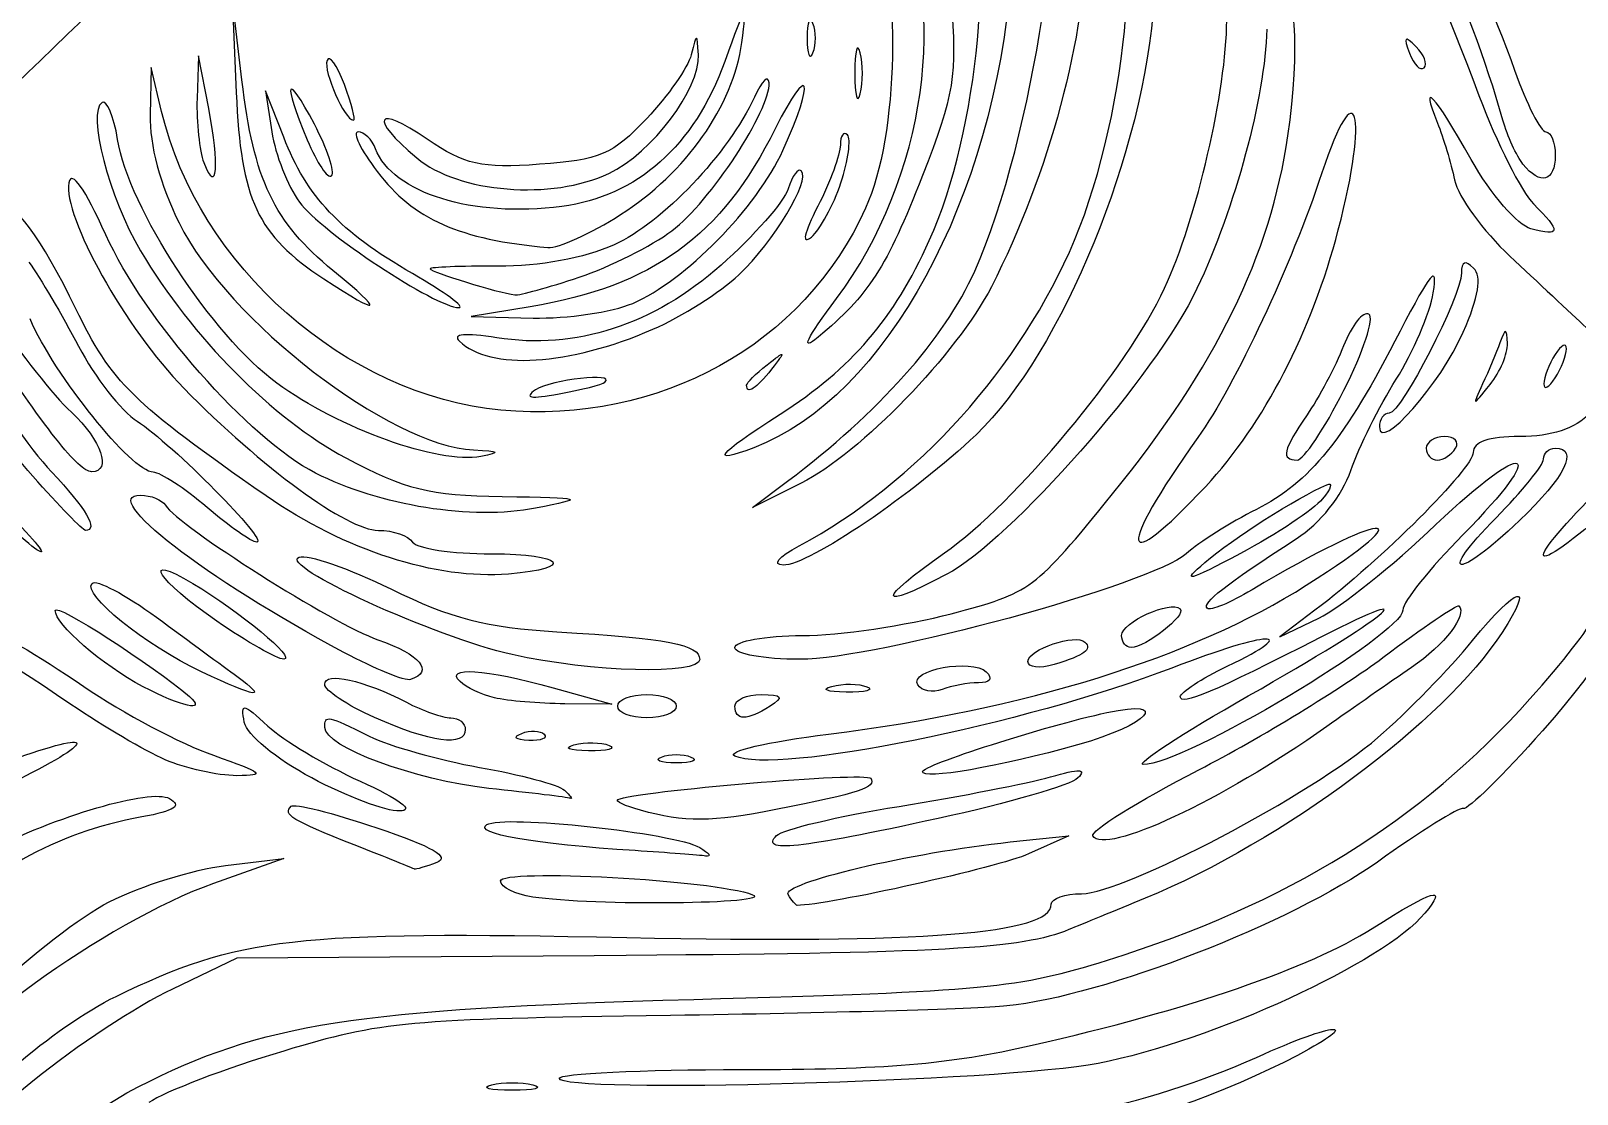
# Model space of a CAD drawing. Extents: x 10.1 to 90.6, y 31.5 to 101.4.
# Drawn here: x 37.27 to 72.18, y 58.28 to 82.28 of the extents above; entities that cross this region are included whole.
import ezdxf

# ---------------------------------------------------------------- set-up
doc = ezdxf.new("R2010")
doc.units = 0
doc.layers.get('0').update_dxf_attribs({"linetype": 'CONTINUOUS'})

msp = doc.modelspace()

# ---------------------------------------------------------------- linework, layer by layer
at = {"color": 7}
for points in [[(42.036698, 81.174434), (41.818092, 83.045533), (41.908344, 80.894968)], [(41.286994, 80.531991), (41.0527, 81.722616), (41.023712, 80.752069)], [(40.224268, 80.461747), (39.989543, 81.458033), (39.962966, 80.385502)], [(42.979102, 79.882283), (42.572268, 80.928866), (42.712592, 80.002824)], [(50.320003, 79.065078), (50.320003, 79.064969)], [(48.544258, 76.054593), (47.21243, 75.831353), (48.609991, 75.800421)], [(54.661043, 72.071672), (53.56243, 71.522386), (54.35618, 72.118559)], [(66.26243, 69.202207), (65.46868, 68.6001), (66.348388, 69.026836)], [(49.064513, 67.453671), (50.38743, 67.085557), (49.329097, 67.092595)], [(59.383263, 63.973221), (60.70618, 64.111992), (59.79631, 63.701882)], [(41.664393, 63.441143), (42.979097, 63.598012), (41.391597, 63.034638)], [(49.990555, 61.405497), (41.920763, 61.349699), (40.465555, 60.652528)]]:
    msp.add_lwpolyline(points, dxfattribs=at)
for points in [[(55.993773, 81.788762)], [(68.54422, 81.925464)], [(44.348993, 81.072609)], [(41.286994, 80.531991)], [(43.671379, 80.176296)], [(70.957416, 79.27522)], [(55.55964, 78.851091)], [(50.587098, 78.136597)], [(44.092508, 76.871237)], [(45.889513, 76.802141)], [(49.650579, 76.722735)], [(50.858949, 76.131375)], [(51.313472, 75.545921)], [(69.610907, 75.482384)], [(70.607166, 75.224748)], [(71.942867, 75.108033)], [(50.233091, 74.352288)], [(53.430138, 74.281887)], [(66.916975, 74.168304)], [(69.43743, 72.859074)], [(37.317974, 72.229263)], [(63.795249, 72.000838)], [(70.353248, 71.292532)], [(63.778868, 70.283202)], [(71.421805, 70.455002)], [(41.466275, 68.958071)], [(61.896805, 68.634266)], [(44.33738, 68.250583)], [(48.138472, 68.203143)], [(41.127013, 67.814727)], [(59.780138, 68.047886)], [(39.804097, 67.477881)], [(55.353402, 67.486165)], [(57.296444, 67.519116)], [(47.741597, 67.22691)], [(50.519722, 67.038241)], [(53.165555, 67.038241)], [(45.029617, 66.781497)], [(48.353446, 66.425241)], [(49.532569, 66.163248)], [(40.30559, 65.829024)], [(51.511909, 65.890553)], [(53.165555, 65.912082)], [(43.611019, 65.418094)], [(57.398888, 65.560414)], [(47.609305, 65.183795)], [(51.038387, 64.687326)], [(44.570039, 63.908914)], [(54.10736, 64.11713)], [(61.247406, 64.108319)], [(50.916597, 63.777371)], [(48.601492, 62.729832)], [(54.367872, 62.785987)], [(47.675451, 58.489376)], [(49.196855, 58.63772)]]:
    msp.add_lwpolyline(points, close=True, dxfattribs=at)
for points in [[(38.101013, 82.206314), (40.816451, 84.821162), (44.099406, 87.253426), (46.721514, 88.593044)], [(67.041252, 88.483959), (67.954808, 87.598507), (69.85086, 83.992765), (70.770565, 81.391887)], [(65.544573, 88.109449), (67.827843, 85.866859), (68.43898, 84.859516), (69.963763, 80.825284)], [(70.505817, 80.267408), (69.74431, 82.961014), (68.316501, 86.025426), (67.27834, 87.19434)], [(58.582192, 76.858966), (59.915549, 79.830083), (60.842133, 86.088241), (59.94868, 86.088241)], [(57.554844, 77.546748), (58.675728, 80.028523), (59.07564, 84.371945), (58.318135, 85.836797)], [(60.832817, 77.557167), (62.079272, 80.526591), (62.451832, 85.289475), (61.467206, 85.667313)], [(55.463377, 76.243095), (57.47947, 78.925949), (58.046784, 82.951823), (56.726278, 85.205099)], [(56.262138, 85.228356), (56.936394, 83.453899), (56.863411, 79.925354), (56.118487, 78.283043)], [(61.103055, 84.505461), (61.103055, 82.198729), (60.261791, 79.063236), (58.956305, 76.504276)], [(59.40076, 83.536703), (59.03209, 78.514273), (56.577058, 74.005234), (53.593569, 72.870915)], [(65.651838, 79.913938), (65.938252, 81.87903), (65.82555, 83.442487), (65.397494, 83.442342)], [(53.323318, 82.016259), (53.447826, 82.954895), (53.413731, 82.917387), (52.936145, 81.590324)], [(58.045821, 82.984459), (58.186648, 81.271787), (58.119116, 80.855894), (57.401373, 79.015709)], [(62.629918, 82.992098), (62.414116, 79.569675), (60.560693, 75.039717), (58.609767, 73.16642)], [(54.928283, 82.45022), (54.854885, 82.632121), (54.79483, 82.483293), (54.79483, 82.119491)], [(54.928283, 81.788762), (55.001681, 81.970663), (55.001681, 82.268319), (54.928283, 82.45022)], [(62.86922, 76.474661), (63.591395, 78.032988), (64.268538, 80.954486), (64.269559, 82.516366)], [(33.078682, 78.247637), (34.103887, 78.452678), (34.649976, 78.883113), (38.101013, 82.206314)], [(52.341113, 81.738989), (52.310869, 82.244298), (52.308519, 82.244324), (52.180172, 81.740841)], [(54.79483, 82.119491), (54.79483, 81.755689), (54.854885, 81.606861), (54.928283, 81.788762)], [(55.993773, 81.788762), (55.927223, 82.043423), (55.872772, 81.835064), (55.872772, 81.325741)], [(65.175403, 82.317863), (65.136522, 80.794392), (64.460596, 78.286155), (63.597938, 76.464192)], [(68.54422, 81.925464), (68.282913, 82.184825), (68.252523, 82.154435), (68.396107, 81.777351)], [(44.348993, 81.072609), (44.181832, 81.515469), (44.00586, 81.760195), (43.957941, 81.616444)], [(50.320003, 79.064969), (51.29756, 79.531631), (52.386963, 80.972959), (52.341113, 81.738989)], [(50.587098, 78.136597), (52.053323, 79.066451), (53.135583, 80.600976), (53.323318, 82.016259)], [(52.180172, 81.740841), (52.108534, 81.459763), (51.656991, 80.813304), (51.176743, 80.304267)], [(55.993773, 80.86272), (56.060321, 81.117382), (56.060321, 81.534101), (55.993773, 81.788762)], [(68.396107, 81.777351), (68.495466, 81.516413), (68.64341, 81.369569), (68.724873, 81.451032)], [(68.724873, 81.451032), (68.806335, 81.532495), (68.725042, 81.745987), (68.54422, 81.925464)], [(43.671379, 80.176296), (43.03612, 81.380457), (42.944979, 81.177852), (43.511737, 79.82141)], [(43.957941, 81.616444), (43.872753, 81.360878), (44.355017, 80.267408), (44.552923, 80.267408)], [(52.936145, 81.590324), (52.251523, 79.687968), (50.961848, 78.541094), (49.257458, 78.318963)], [(54.251056, 79.584566), (54.993961, 81.220297), (54.849152, 81.622479), (54.075954, 80.070875)], [(66.789583, 77.78882), (67.486242, 80.463472), (67.201457, 81.45109), (66.418193, 79.076791)], [(70.770565, 81.391887), (71.04072, 80.627903), (71.357297, 80.002825), (71.474071, 80.002825)], [(44.092508, 76.871237), (42.761424, 77.958418), (42.299461, 78.925388), (42.036698, 81.174434)], [(44.552923, 80.267408), (44.607922, 80.267408), (44.516154, 80.629749), (44.348993, 81.072609)], [(51.745298, 77.770739), (52.608147, 78.420378), (53.975114, 80.501225), (53.937815, 81.108272)], [(53.937815, 81.108272), (53.925989, 81.30064), (53.777168, 81.156532), (53.607086, 80.788031)], [(55.872772, 81.325741), (55.872772, 80.816418), (55.927223, 80.608059), (55.993773, 80.86272)], [(69.79127, 79.376873), (68.957216, 80.854738), (68.61401, 81.225387), (69.027916, 80.201262)], [(38.878775, 80.664727), (38.534385, 80.451883), (39.038527, 78.506574), (39.746462, 77.316605)], [(39.229609, 79.833973), (39.144633, 80.357623), (38.986756, 80.731463), (38.878775, 80.664727)], [(41.023712, 80.752069), (41.007758, 80.218267), (41.076102, 79.569442), (41.17557, 79.310238)], [(41.908344, 80.894968), (42.010338, 78.464635), (42.383279, 77.670956), (43.886668, 76.684778)], [(53.607086, 80.788031), (53.015901, 79.507167), (51.533888, 77.946612), (50.441651, 77.454842)], [(69.963763, 80.825284), (70.370303, 79.749669), (70.924206, 78.64834), (71.194657, 78.377889)], [(39.962966, 80.385502), (39.946456, 79.719101), (40.193936, 78.796145), (40.616534, 77.948097)], [(47.883487, 73.722418), (44.393466, 74.038883), (41.0429, 76.987038), (40.224268, 80.461747)], [(41.17557, 79.310238), (41.472591, 78.536215), (41.538186, 79.255485), (41.286994, 80.531991)], [(46.220242, 79.838579), (45.055745, 80.633824), (44.889354, 80.334972), (45.983853, 79.41401)], [(51.176743, 80.304267), (50.410774, 79.49238), (50.113798, 79.365377), (48.757996, 79.269876)], [(42.712592, 80.002824), (42.789769, 79.493502), (43.069603, 78.779127), (43.334445, 78.415324)], [(44.060033, 79.01119), (44.141403, 79.092563), (43.966511, 79.616858), (43.671379, 80.176296)], [(44.657116, 80.002824), (44.519757, 80.002824), (44.715642, 79.598666), (45.092414, 79.104691)], [(45.053237, 79.621367), (44.972727, 79.831168), (44.794474, 80.002824), (44.657116, 80.002824)], [(54.075954, 80.070875), (52.868113, 77.647057), (51.314286, 76.518902), (48.544258, 76.054593)], [(55.705465, 79.932358), (55.618203, 80.01962), (55.546805, 79.917753), (55.546805, 79.705991)], [(69.027916, 80.201262), (69.160247, 79.87384), (69.334171, 79.295998), (69.414416, 78.917168)], [(70.957416, 79.27522), (70.811887, 79.457121), (70.608669, 79.903606), (70.505817, 80.267408)], [(71.474071, 80.002825), (71.590845, 80.002825), (71.686388, 79.7647), (71.686388, 79.473658)], [(42.825091, 74.330224), (41.35691, 75.407967), (39.482152, 78.277733), (39.229609, 79.833973)], [(45.889513, 76.802141), (44.245617, 77.750392), (43.501831, 78.537554), (42.979102, 79.882283)], [(43.511737, 79.82141), (43.731929, 79.294418), (43.978661, 78.92982), (44.060033, 79.01119)], [(49.257458, 78.318963), (47.247731, 78.057039), (45.438446, 78.617527), (45.053237, 79.621367)], [(48.757996, 79.269876), (47.430317, 79.176356), (47.072555, 79.256541), (46.220242, 79.838579)], [(55.546805, 79.705991), (55.546805, 79.494224), (55.318044, 78.872263), (55.038448, 78.32385)], [(55.55964, 78.851091), (55.727108, 79.358524), (55.79273, 79.845093), (55.705465, 79.932358)], [(61.693404, 71.831152), (64.02746, 74.703734), (65.258947, 77.218323), (65.651838, 79.913938)], [(45.983853, 79.41401), (46.923164, 78.623631), (49.038661, 78.453398), (50.320003, 79.065078)], [(50.858949, 76.131375), (52.033379, 76.630562), (53.662781, 78.289306), (54.251056, 79.584566)], [(71.139444, 77.814144), (70.834464, 77.893897), (70.238043, 78.585237), (69.79127, 79.376873)], [(71.686388, 79.473658), (71.686388, 78.874567), (71.351, 78.783267), (70.957416, 79.27522)], [(38.962494, 77.680751), (38.496251, 78.71968), (38.187955, 79.155017), (38.130337, 78.855821)], [(45.092414, 79.104691), (45.912889, 78.028996), (46.951233, 77.567856), (48.946567, 77.393022)], [(53.255323, 76.775863), (54.051951, 77.532402), (54.878147, 78.907595), (54.66443, 79.12131)], [(54.66443, 79.12131), (54.594228, 79.191514), (54.460743, 79.009356), (54.3678, 78.716518)], [(57.401373, 79.015709), (56.589409, 76.933965), (56.189208, 76.314332), (55.045337, 75.367848)], [(66.418193, 79.076791), (65.732641, 76.998692), (64.465584, 74.294807), (63.620208, 73.10592)], [(69.414416, 78.917168), (69.494659, 78.538337), (70.056378, 77.764431), (70.662678, 77.197376)], [(38.287883, 76.00828), (37.532564, 77.573531), (36.761388, 78.62511), (36.761388, 78.089813)], [(38.130337, 78.855821), (37.985914, 78.105902), (39.413802, 75.552871), (40.726789, 74.213418)], [(54.3678, 78.716518), (54.274855, 78.42368), (53.594736, 77.649221), (52.856421, 76.995496)], [(54.892623, 77.627612), (55.092015, 77.793093), (55.392172, 78.343659), (55.55964, 78.851091)], [(43.334445, 78.415324), (43.818479, 77.750424), (46.420466, 76.031923), (46.936141, 76.036556)], [(56.118487, 78.283043), (54.717328, 75.193954), (51.472566, 73.396972), (47.883487, 73.722418)], [(55.038448, 78.32385), (54.722726, 77.704577), (54.667467, 77.44075), (54.892623, 77.627612)], [(71.194657, 78.377889), (71.824821, 77.747725), (71.814047, 77.63773), (71.139444, 77.814144)], [(40.616534, 77.948097), (41.720463, 75.732799), (45.377066, 72.915349), (47.268035, 72.823044)], [(48.946567, 77.393022), (49.172738, 77.373205), (49.910979, 77.707813), (50.587098, 78.136597)], [(35.521291, 77.528007), (35.341896, 77.348609), (37.339595, 74.459663), (38.187125, 73.672851)], [(43.696213, 72.301513), (42.198573, 73.065553), (39.821366, 75.76693), (38.962494, 77.680751)], [(49.650579, 76.722735), (50.346888, 76.955975), (51.289514, 77.427579), (51.745298, 77.770739)], [(54.190744, 73.631557), (55.801144, 74.664946), (56.754302, 75.774248), (57.554844, 77.546748)], [(54.620763, 70.658143), (57.263064, 72.06864), (59.634422, 74.702239), (60.832817, 77.557167)], [(63.795249, 72.000838), (65.112379, 73.408955), (66.192678, 75.497156), (66.789583, 77.78882)], [(39.746462, 77.316605), (40.912521, 75.356577), (42.730962, 73.52371), (44.383219, 72.643066)], [(50.441651, 77.454842), (49.763857, 77.149672), (48.757308, 76.963672), (47.814619, 76.969395)], [(70.662678, 77.197376), (71.268976, 76.630321), (72.044999, 75.903886), (72.387172, 75.583079)], [(37.224409, 77.061944), (37.479071, 76.714898), (37.985086, 75.859905), (38.348888, 75.16196)], [(43.886668, 76.684778), (45.197826, 75.824699), (45.281281, 75.900296), (44.092508, 76.871237)], [(46.936141, 76.036556), (47.0881, 76.037879), (46.617117, 76.382435), (45.889513, 76.802141)], [(47.814619, 76.969395), (46.974093, 76.974502), (46.286388, 76.948149), (46.286388, 76.910814)], [(46.286388, 76.910814), (46.286388, 76.843893), (47.827761, 76.368886), (48.19537, 76.322521)], [(52.856421, 76.995496), (51.326738, 75.641078), (49.566595, 75.071351), (47.789169, 75.355312)], [(54.35618, 72.118559), (56.409018, 73.660413), (57.894612, 75.326833), (58.582192, 76.858966)], [(69.569722, 76.818392), (69.569722, 76.291665), (68.210303, 73.652824), (67.938957, 73.652824)], [(68.932867, 76.372453), (69.042367, 77.036144), (68.877246, 76.843829), (68.186567, 75.503249)], [(69.8436, 76.924363), (69.654817, 77.113146), (69.569722, 77.080221), (69.569722, 76.818392)], [(69.610907, 75.482384), (69.960083, 76.287548), (70.032383, 76.73558), (69.8436, 76.924363)], [(48.19537, 76.322521), (48.299426, 76.309397), (48.954269, 76.489491), (49.650579, 76.722735)], [(51.313472, 75.545921), (51.968315, 75.830009), (52.842147, 76.383483), (53.255323, 76.775863)], [(58.956305, 76.504276), (58.193517, 75.009084), (55.991906, 72.737075), (54.661043, 72.071672)], [(57.899607, 70.497636), (59.50426, 71.624915), (62.028832, 74.661252), (62.86922, 76.474661)], [(63.597938, 76.464192), (62.674997, 74.514916), (59.401292, 70.783254), (57.934196, 70.00816)], [(37.317974, 72.229263), (36.106571, 73.605491), (34.907241, 75.618798), (34.913385, 76.265836)], [(48.609991, 75.800421), (49.378648, 75.783408), (50.390679, 75.93234), (50.858949, 76.131375)], [(55.045337, 75.367848), (54.631275, 75.025234), (54.77619, 75.328645), (55.463377, 76.243095)], [(68.096016, 74.41728), (68.478948, 75.023885), (68.855532, 75.903712), (68.932867, 76.372453)], [(40.035522, 72.319155), (39.542638, 72.336962), (37.807125, 74.49643), (37.254585, 75.779437)], [(42.582222, 71.785221), (39.576433, 73.871455), (39.086547, 74.353211), (38.287883, 76.00828)], [(67.480656, 75.884733), (67.353733, 75.963177), (67.096217, 75.641917), (66.9084, 75.170824)], [(66.916975, 74.168304), (67.353923, 75.033897), (67.607582, 75.806289), (67.480656, 75.884733)], [(38.643253, 72.329908), (38.349007, 72.329908), (37.58451, 73.301085), (36.155064, 75.490768)], [(47.789169, 75.355312), (47.075183, 75.46938), (46.777029, 75.441368), (46.947847, 75.276271)], [(46.947847, 75.276271), (47.633607, 74.613476), (49.418208, 74.723707), (51.313472, 75.545921)], [(68.186567, 75.503249), (66.921166, 73.047156), (66.146431, 72.08719), (64.939513, 71.479849)], [(67.717638, 73.342122), (67.717638, 72.749635), (69.106846, 74.32008), (69.610907, 75.482384)], [(70.607166, 75.224748), (70.589121, 75.581036), (70.56624, 75.583156), (70.439124, 75.240332)], [(38.348888, 75.16196), (38.71269, 74.464013), (39.308003, 73.702696), (39.671805, 73.470143)], [(53.893159, 74.744908), (54.312804, 75.074015), (54.322162, 75.064657), (53.993055, 74.645012)], [(66.9084, 75.170824), (66.720582, 74.69973), (66.349578, 73.998254), (66.083942, 73.611989)], [(70.439124, 75.240332), (70.358188, 75.022051), (70.182425, 74.605332), (70.048541, 74.314291)], [(70.216583, 74.298707), (70.442894, 74.581181), (70.618654, 74.9979), (70.607166, 75.224748)], [(71.942867, 75.108033), (71.942867, 75.253554), (71.827453, 75.194022), (71.686388, 74.975741)], [(71.686388, 74.446574), (71.827453, 74.664856), (71.942867, 74.962512), (71.942867, 75.108033)], [(35.889208, 74.975741), (36.423666, 74.029856), (37.254236, 72.839231), (37.734917, 72.329908)], [(53.430138, 74.281887), (53.430138, 74.336828), (53.638498, 74.545187), (53.893159, 74.744908)], [(71.686388, 74.975741), (71.545323, 74.75746), (71.429909, 74.459804), (71.429909, 74.314283)], [(50.233091, 74.352288), (50.495494, 74.576712), (49.026318, 74.413433), (48.667638, 74.178308)], [(53.993055, 74.645012), (53.647411, 74.204282), (53.430138, 74.064125), (53.430138, 74.281887)], [(67.071907, 72.359118), (67.252234, 72.884501), (67.713082, 73.810675), (68.096016, 74.41728)], [(71.429909, 74.314283), (71.429909, 74.168762), (71.545323, 74.228293), (71.686388, 74.446574)], [(40.726789, 74.213418), (42.48169, 72.423142), (44.420512, 71.006991), (45.116639, 71.006991)], [(47.429915, 72.674845), (46.485495, 72.491021), (44.222204, 73.304646), (42.825091, 74.330224)], [(48.667638, 74.178308), (48.388418, 73.995272), (48.54529, 73.968523), (49.196805, 74.088075)], [(49.196805, 74.088075), (49.706128, 74.181533), (50.172456, 74.300429), (50.233091, 74.352288)], [(65.861745, 72.594499), (66.005173, 72.594499), (66.480026, 73.302712), (66.916975, 74.168304)], [(70.048541, 74.314291), (69.809008, 73.793591), (69.811696, 73.793342), (70.216583, 74.298707)], [(38.187125, 73.672851), (38.864783, 73.043738), (39.107237, 72.329908), (38.643253, 72.329908)], [(39.671805, 73.470143), (40.462761, 72.964537), (42.660287, 70.742408), (42.369338, 70.742408)], [(53.593569, 72.870915), (52.57061, 72.481985), (52.744545, 72.703531), (54.190744, 73.631557)], [(66.083942, 73.611989), (65.536241, 72.815561), (65.487965, 72.594499), (65.861745, 72.594499)], [(67.938957, 73.652824), (67.817233, 73.652824), (67.717638, 73.513008), (67.717638, 73.342122)], [(72.480138, 73.652824), (72.127361, 73.300048), (71.598195, 73.123658), (70.892638, 73.123658)], [(71.421805, 70.455002), (71.421805, 70.784395), (74.074782, 73.374959), (74.420415, 73.383069)], [(58.609767, 73.16642), (57.226891, 71.838571), (54.819934, 70.210153), (54.260345, 70.223835)], [(63.620208, 73.10592), (61.760772, 70.490916), (61.850863, 69.922133), (63.795249, 72.000838)], [(69.188462, 73.123658), (68.961593, 73.123658), (68.775972, 73.004595), (68.775972, 72.859074)], [(68.994221, 71.138447), (71.065258, 73.114207), (71.584738, 72.915063), (69.600617, 70.905984)], [(69.43743, 72.859074), (69.527367, 73.004595), (69.415337, 73.123658), (69.188462, 73.123658)], [(70.892638, 73.123658), (70.178644, 73.123658), (69.834305, 73.007019), (69.834305, 72.765163)], [(44.383219, 72.643066), (45.721304, 71.929876), (46.262126, 71.796296), (47.910925, 71.771751)], [(47.268035, 72.823044), (47.862382, 72.794032), (47.893917, 72.765161), (47.429915, 72.674845)], [(69.834305, 72.765163), (69.834305, 72.406954), (67.761564, 70.339392), (66.26243, 69.202207)], [(68.775972, 72.859074), (68.775972, 72.713554), (68.888007, 72.594491), (69.024939, 72.594491)], [(69.024939, 72.594491), (69.161872, 72.594491), (69.347493, 72.713554), (69.43743, 72.859074)], [(70.353248, 71.292532), (70.940954, 71.886141), (71.421805, 72.481453), (71.421805, 72.615449)], [(71.686388, 72.859074), (72.234179, 72.859074), (71.91542, 72.214153), (70.881497, 71.230606)], [(71.421805, 72.615449), (71.421805, 72.749442), (71.540867, 72.859074), (71.686388, 72.859074)], [(37.734917, 72.329908), (38.522526, 71.495367), (38.806324, 71.006991), (38.503667, 71.006991)], [(41.249312, 71.525405), (40.745484, 71.956054), (40.199281, 72.313242), (40.035522, 72.319155)], [(48.667638, 71.507834), (47.242428, 71.226619), (45.147645, 71.561047), (43.696213, 72.301513)], [(65.841777, 70.818264), (66.386467, 71.171792), (66.873975, 71.782443), (67.071907, 72.359118)], [(38.503667, 71.006991), (38.443273, 71.006991), (37.909712, 71.557012), (37.317974, 72.229263)], [(63.778868, 70.283202), (64.403907, 70.817896), (65.849399, 71.739734), (66.527013, 72.035781)], [(66.527013, 72.035781), (66.672534, 72.09936), (66.629767, 71.955324), (66.431978, 71.715701)], [(36.310022, 71.848932), (37.987605, 70.17135), (37.889027, 70.053536), (36.149836, 71.657496)], [(44.33738, 68.250583), (41.219387, 69.910418), (38.775439, 71.800741), (39.747476, 71.800741)], [(39.747476, 71.800741), (39.979722, 71.800741), (40.233248, 71.697988), (40.310866, 71.572398)], [(40.310866, 71.572398), (40.60277, 71.100085), (44.103623, 68.885506), (45.108111, 68.537746)], [(48.054096, 70.019966), (46.42539, 69.887179), (44.354165, 70.555366), (42.582222, 71.785221)], [(47.910925, 71.771751), (49.794824, 71.743708), (49.819475, 71.735109), (48.667638, 71.507834)], [(58.049517, 69.126134), (59.861754, 69.604943), (59.919177, 69.64757), (61.693404, 71.831152)], [(66.431978, 71.715701), (66.234186, 71.476079), (65.400748, 70.922653), (64.579894, 70.485865)], [(42.369338, 70.742408), (42.257149, 70.742408), (41.753136, 71.094756), (41.249312, 71.525405)], [(64.939513, 71.479849), (64.35743, 71.186937), (63.643055, 70.736055), (63.352013, 70.477888)], [(66.063992, 69.766281), (68.856767, 71.539277), (67.830697, 71.453407), (64.841628, 69.663985)], [(70.881497, 71.230606), (69.451069, 69.869875), (68.997391, 69.923057), (70.353248, 71.292532)], [(72.943159, 71.544222), (72.106414, 70.782979), (71.421805, 70.29283), (71.421805, 70.455002)], [(45.116639, 71.006991), (45.451784, 71.006991), (45.799576, 70.887929), (45.889513, 70.742408)], [(66.348388, 69.026836), (66.832226, 69.26154), (68.022851, 70.211765), (68.994221, 71.138447)], [(69.600617, 70.905984), (68.856021, 70.152022), (68.246805, 69.38858), (68.246805, 69.209446)], [(41.466275, 68.958071), (40.130373, 69.876644), (39.717522, 70.530873), (40.928576, 69.810141)], [(45.889513, 70.742408), (45.97945, 70.596887), (46.780228, 70.477824), (47.669016, 70.477824)], [(54.260345, 70.223835), (53.998921, 70.230238), (54.141902, 70.402519), (54.620763, 70.658143)], [(63.831343, 69.248848), (63.710987, 69.369204), (64.213163, 69.761222), (65.841777, 70.818264)], [(48.138472, 68.203143), (46.386057, 68.596693), (42.837693, 70.218871), (43.327114, 70.402717)], [(43.327114, 70.402717), (43.518521, 70.474618), (44.449595, 70.152178), (45.396163, 69.686183)], [(47.669016, 70.477824), (49.311147, 70.477824), (49.590849, 70.145256), (48.054096, 70.019966)], [(63.352013, 70.477888), (62.573397, 69.787214), (56.383092, 68.096574), (54.632818, 68.096574)], [(57.934196, 70.00816), (56.366653, 69.179993), (56.350445, 69.409344), (57.899607, 70.497636)], [(64.579894, 70.485865), (63.381805, 69.848346), (63.223809, 69.808373), (63.778868, 70.283202)], [(38.653619, 69.810749), (38.748459, 69.906507), (39.403303, 69.561705), (40.108828, 69.044524)], [(64.757342, 67.269818), (67.890861, 69.046857), (68.945493, 69.900636), (66.394722, 68.595359)], [(69.821258, 68.518852), (70.828569, 69.761026), (71.250524, 69.876138), (70.48581, 68.700145)], [(34.909305, 69.009114), (34.909305, 69.543443), (36.354057, 68.923567), (38.466361, 67.482942)], [(41.127013, 67.814727), (39.841125, 68.422576), (38.416997, 69.571841), (38.653619, 69.810749)], [(40.928576, 69.810141), (41.995394, 69.175246), (43.285275, 68.099157), (42.979097, 68.099488)], [(45.396163, 69.686183), (46.743702, 69.022793), (47.558179, 68.81264), (49.14919, 68.717821)], [(55.282222, 66.406109), (59.686328, 66.951701), (63.505302, 68.141895), (66.063992, 69.766281)], [(64.841628, 69.663985), (64.351228, 69.370403), (63.8966, 69.183594), (63.831343, 69.248848)], [(37.819722, 69.200588), (37.819722, 69.383775), (40.032622, 67.96332), (40.849201, 67.255972)], [(39.804097, 67.477881), (38.880965, 67.964545), (37.819722, 68.885848), (37.819722, 69.200588)], [(54.686909, 68.632702), (55.523654, 68.636539), (57.036827, 68.858574), (58.049517, 69.126134)], [(61.896805, 68.634266), (61.896805, 68.931597), (63.004994, 69.434752), (63.219306, 69.234727)], [(63.219306, 69.234727), (63.369034, 69.09498), (62.437878, 68.361158), (62.110818, 68.361158)], [(68.246805, 69.209446), (68.246805, 68.66537), (63.285537, 65.70984), (62.387546, 65.718968)], [(67.79681, 68.137138), (68.69915, 68.816551), (69.469997, 69.340532), (69.509804, 69.301543)], [(69.509804, 69.301543), (69.714533, 69.101007), (69.19672, 68.427177), (68.439435, 67.90867)], [(72.744722, 69.154908), (73.388114, 69.154908), (72.889584, 68.164649), (71.400773, 66.485352)], [(40.108828, 69.044524), (40.81435, 68.527343), (41.629722, 67.929188), (41.920763, 67.715294)], [(42.979097, 68.099488), (42.833576, 68.099646), (42.152805, 68.486007), (41.466275, 68.958071)], [(64.282122, 67.941203), (66.024138, 68.775808), (65.238921, 68.749937), (63.031516, 67.9)], [(71.117042, 67.20201), (71.866744, 68.04316), (72.480138, 68.826668), (72.480138, 68.943141)], [(38.176994, 67.075439), (36.370916, 68.303524), (35.77499, 68.625741), (35.30977, 68.625741)], [(45.108111, 68.537746), (46.06912, 68.205035), (46.383527, 67.820273), (45.841917, 67.639737)], [(49.14919, 68.717821), (51.643926, 68.569144), (52.371805, 68.427687), (52.371805, 68.091534)], [(53.165555, 68.361158), (53.165555, 68.506679), (53.850164, 68.628874), (54.686909, 68.632702)], [(59.780138, 68.047886), (59.780138, 68.318197), (60.86734, 68.685066), (61.069453, 68.482956)], [(61.069453, 68.482956), (61.237807, 68.314602), (61.069982, 68.192809), (60.375451, 67.979322)], [(62.110818, 68.361158), (61.993111, 68.361158), (61.896805, 68.484057), (61.896805, 68.634266)], [(70.48581, 68.700145), (69.176627, 66.686861), (65.547986, 63.986503), (62.425972, 62.702186)], [(66.394722, 68.595359), (63.970014, 67.35459), (63.219269, 67.03604), (63.222756, 67.24945)], [(67.683557, 66.329491), (68.351887, 66.907929), (69.313854, 67.893142), (69.821258, 68.518852)], [(45.841917, 67.639737), (45.721151, 67.599481), (45.044109, 67.874362), (44.33738, 68.250583)], [(52.371805, 68.091534), (52.371805, 67.738403), (49.920059, 67.803043), (48.138472, 68.203143)], [(54.632818, 68.096574), (53.825823, 68.096574), (53.165555, 68.215637), (53.165555, 68.361158)], [(57.296444, 67.519116), (57.089326, 67.854235), (58.518446, 68.124919), (58.840867, 67.811637)], [(63.641417, 65.602779), (65.02454, 66.317265), (66.894467, 67.457727), (67.79681, 68.137138)], [(41.920763, 67.715294), (42.640197, 67.186559), (42.389433, 67.217973), (41.127013, 67.814727)], [(43.905138, 67.531787), (43.905138, 67.822514), (44.787, 67.628492), (45.750028, 67.125887)], [(46.961076, 67.593088), (46.592149, 67.943738), (47.525689, 67.881862), (49.064513, 67.453671)], [(63.031516, 67.9), (59.699422, 66.617014), (54.089866, 65.48673), (53.165555, 65.912082)], [(58.840867, 67.811637), (58.997493, 67.659451), (58.930863, 67.567408), (58.66407, 67.567408)], [(60.375451, 67.979322), (60.047209, 67.878426), (59.780138, 67.909186), (59.780138, 68.047886)], [(63.222756, 67.24945), (63.224344, 67.351566), (63.701139, 67.662856), (64.282122, 67.941203)], [(68.439435, 67.90867), (67.969686, 67.58704), (67.109097, 66.987761), (66.527013, 66.57694)], [(38.466361, 67.482942), (39.347635, 66.881896), (40.663992, 66.182658), (41.391597, 65.929076)], [(40.849201, 67.255972), (41.265517, 66.895345), (40.668718, 67.022065), (39.804097, 67.477881)], [(45.029617, 66.781497), (44.411154, 67.056294), (43.905138, 67.393923), (43.905138, 67.531787)], [(47.741597, 67.226908), (47.450555, 67.296911), (47.099321, 67.461694), (46.961076, 67.593088)], [(55.679097, 67.354392), (55.242534, 67.359789), (55.095971, 67.419082), (55.353402, 67.486165)], [(55.353402, 67.486178), (55.610834, 67.553261), (55.968022, 67.54885), (56.147152, 67.476362)], [(56.147152, 67.476362), (56.326283, 67.403885), (56.115659, 67.349), (55.679097, 67.354392)], [(57.844166, 67.41708), (57.628703, 67.334397), (57.382227, 67.380313), (57.296444, 67.519116)], [(58.66407, 67.567408), (58.428586, 67.567408), (58.05963, 67.499759), (57.844166, 67.41708)], [(40.30559, 65.829024), (39.853806, 66.025686), (38.895938, 66.586574), (38.176994, 67.075439)], [(42.090602, 66.674865), (42.004763, 67.123953), (42.054836, 67.115775), (42.623388, 66.587846)], [(45.750028, 67.125887), (46.117785, 66.933956), (46.567508, 66.776185), (46.749409, 66.775288)], [(49.329097, 67.092595), (48.747013, 67.096457), (48.032638, 67.156904), (47.741597, 67.22691)], [(50.519722, 67.038241), (50.519722, 67.183762), (50.817378, 67.302824), (51.18118, 67.302824)], [(51.18118, 66.773658), (50.817378, 66.773658), (50.519722, 66.89272), (50.519722, 67.038241)], [(51.18118, 67.302824), (51.544982, 67.302824), (51.842638, 67.183762), (51.842638, 67.038241)], [(51.842638, 67.038241), (51.842638, 66.89272), (51.544982, 66.773658), (51.18118, 66.773658)], [(53.165555, 67.038241), (53.165555, 67.183762), (53.433446, 67.301002), (53.760867, 67.298774)], [(53.959305, 67.038241), (53.446341, 66.706739), (53.165555, 66.706739), (53.165555, 67.038241)], [(53.760867, 67.298774), (54.242261, 67.295493), (54.280234, 67.24564), (53.959305, 67.038241)], [(61.566076, 66.894607), (63.049605, 67.214951), (62.506101, 66.615395), (60.904617, 66.164931)], [(61.580559, 61.30635), (65.625745, 62.568468), (68.658089, 64.443128), (71.117042, 67.20201)], [(62.387546, 65.718968), (62.1904, 65.721084), (63.256808, 66.418854), (64.757342, 67.269818)], [(43.611019, 65.418094), (42.810708, 65.845341), (42.143788, 66.396613), (42.090602, 66.674865)], [(43.905138, 66.558078), (43.905138, 66.848067), (43.960984, 66.837232), (44.912206, 66.362699)], [(47.080138, 66.509074), (47.080138, 66.115163), (46.294326, 66.219565), (45.029617, 66.781497)], [(46.749409, 66.775288), (46.93131, 66.774494), (47.080138, 66.654595), (47.080138, 66.509074)], [(57.398888, 65.560414), (57.398888, 65.705426), (60.174836, 66.594191), (61.566076, 66.894607)], [(36.960151, 65.867293), (38.898195, 66.558935), (38.71422, 66.208754), (36.602607, 65.186745)], [(42.623388, 66.587846), (42.968529, 66.267364), (43.904133, 65.708676), (44.702508, 65.346315)], [(47.609305, 65.183795), (45.94034, 65.365357), (43.905138, 66.120436), (43.905138, 66.558078)], [(44.912206, 66.362699), (45.365289, 66.136673), (46.484908, 65.819488), (47.400252, 65.657846)], [(48.513299, 66.265391), (48.205072, 66.278091), (48.142379, 66.340781), (48.353446, 66.425241)], [(48.353446, 66.425231), (48.54444, 66.501661), (48.772643, 66.492263), (48.860564, 66.404355)], [(48.860564, 66.404355), (48.948483, 66.316437), (48.792212, 66.253902), (48.513299, 66.265391)], [(53.165555, 65.91209), (52.947274, 66.012539), (53.899774, 66.234847), (55.282222, 66.406109)], [(60.99488, 62.804908), (61.94234, 62.804908), (66.208833, 65.053128), (67.683557, 66.329491)], [(66.527013, 66.57694), (64.142096, 64.893722), (61.51979, 63.667592), (61.247406, 64.108319)], [(71.400773, 66.485352), (70.516081, 65.487465), (69.712409, 64.69656), (69.614836, 64.727783)], [(49.858263, 66.031475), (49.421701, 66.036873), (49.275137, 66.096166), (49.532569, 66.163248)], [(49.532569, 66.163261), (49.790001, 66.230344), (50.147188, 66.225933), (50.326319, 66.153445)], [(50.326319, 66.153445), (50.50545, 66.080968), (50.294826, 66.026083), (49.858263, 66.031475)], [(60.904617, 66.164931), (59.136939, 65.667723), (57.398888, 65.368017), (57.398888, 65.560414)], [(41.920763, 65.469736), (41.484201, 65.470794), (40.757372, 65.632359), (40.30559, 65.829024)], [(41.391597, 65.929076), (42.521251, 65.535371), (42.598557, 65.468267), (41.920763, 65.469736)], [(47.400252, 65.657846), (48.315597, 65.496202), (49.177623, 65.264414), (49.315867, 65.142761)], [(51.842638, 65.7571), (51.478836, 65.7571), (51.330008, 65.817155), (51.511909, 65.890553)], [(51.511909, 65.890553), (51.69381, 65.963951), (51.991466, 65.963951), (52.173367, 65.890553)], [(52.173367, 65.890553), (52.355268, 65.817155), (52.20644, 65.7571), (51.842638, 65.7571)], [(60.291459, 65.444079), (60.947062, 65.633219), (61.119422, 65.625858), (60.911182, 65.417618)], [(45.595394, 64.672239), (45.28811, 64.663852), (44.395141, 64.999489), (43.611019, 65.418094)], [(44.702508, 65.346315), (45.609783, 64.934528), (45.944597, 64.681764), (45.595394, 64.672239)], [(50.519722, 64.928774), (50.955668, 65.126304), (56.138964, 65.562877), (56.233433, 65.410022)], [(56.233433, 65.410022), (56.361801, 65.202316), (56.010723, 65.086608), (54.091597, 64.704127)], [(56.872256, 64.776543), (58.25331, 64.999582), (59.791952, 65.299974), (60.291459, 65.444079)], [(60.911182, 65.417618), (60.752522, 65.258958), (59.331802, 64.847293), (57.754028, 64.502808)], [(61.247406, 64.108319), (61.180988, 64.215785), (62.258292, 64.888293), (63.641417, 65.602779)], [(36.245046, 63.737583), (37.84051, 64.562628), (39.978782, 65.188727), (40.398621, 64.953774)], [(40.398621, 64.953774), (40.694253, 64.78833), (40.529179, 64.678589), (39.77299, 64.537857)], [(49.448159, 64.959137), (49.382675, 64.979801), (48.55519, 65.080893), (47.609305, 65.183795)], [(49.315867, 65.142761), (49.454112, 65.021108), (49.513643, 64.938479), (49.448159, 64.959137)], [(51.038387, 64.68732), (50.680361, 64.78715), (50.446961, 64.895807), (50.519722, 64.928774)], [(44.570039, 63.908914), (43.152073, 64.468489), (42.95517, 64.588969), (43.146279, 64.780078)], [(43.146279, 64.780078), (43.213978, 64.847774), (44.083981, 64.628805), (45.079618, 64.293477)], [(47.565826, 64.365537), (47.938002, 64.595555), (51.806819, 64.178614), (52.371403, 63.847641)], [(54.091597, 64.704127), (52.643471, 64.415514), (52.025354, 64.412111), (51.038387, 64.687326)], [(54.10736, 64.11713), (54.247, 64.256769), (55.491203, 64.553505), (56.872256, 64.776543)], [(69.614836, 64.727783), (69.517263, 64.759007), (68.642524, 64.215875), (67.670971, 63.520823)], [(39.77299, 64.537857), (37.790067, 64.168827), (36.258384, 63.300769), (34.788208, 61.7128)], [(45.079618, 64.293477), (46.344075, 63.867612), (46.752486, 63.631072), (46.434198, 63.508932)], [(50.916597, 63.777371), (48.637828, 63.92091), (47.242656, 64.165805), (47.565826, 64.365537)], [(57.754028, 64.502808), (54.602843, 63.814788), (53.71066, 63.72043), (54.10736, 64.11713)], [(45.934019, 63.361141), (45.909545, 63.376037), (45.295749, 63.622523), (44.570039, 63.908914)], [(54.367872, 62.785987), (54.208151, 63.044427), (57.135892, 63.737474), (59.383263, 63.973221)], [(52.504097, 63.654395), (52.358576, 63.676197), (51.644201, 63.731537), (50.916597, 63.777371)], [(52.371403, 63.847641), (52.589906, 63.719551), (52.649617, 63.632591), (52.504097, 63.654395)], [(59.79631, 63.701882), (59.13528, 63.403935), (55.272779, 62.545714), (54.570233, 62.540687)], [(39.042319, 62.621779), (39.761374, 62.986153), (40.941307, 63.354868), (41.664393, 63.441143)], [(46.434198, 63.508932), (46.183579, 63.412762), (45.958498, 63.346253), (45.934019, 63.361141)], [(47.873888, 63.092407), (47.873888, 63.380035), (52.718507, 63.116537), (53.56243, 62.783)], [(67.670971, 63.520823), (65.748739, 62.145651), (61.483507, 60.489177), (59.30361, 60.271218)], [(41.391597, 63.034638), (38.972085, 62.175999), (35.173888, 59.420546), (35.173888, 58.52392)], [(48.601492, 62.729832), (48.20131, 62.790456), (47.873888, 62.953614), (47.873888, 63.092407)], [(67.557602, 62.020585), (68.962675, 62.911657), (69.26472, 62.998924), (68.742221, 62.362845)], [(34.644722, 58.597588), (34.644722, 59.13605), (37.723694, 61.953582), (39.042319, 62.621779)], [(53.56243, 62.783), (54.106297, 62.568055), (49.962567, 62.523648), (48.601492, 62.729832)], [(50.730216, 61.816107), (57.447722, 61.675669), (60.309305, 61.899901), (60.309305, 62.566714)], [(54.570233, 62.540687), (54.542441, 62.540489), (54.45138, 62.650873), (54.367872, 62.785987)], [(60.309305, 62.566714), (60.309305, 62.69772), (60.617814, 62.804908), (60.99488, 62.804908)], [(62.425972, 62.702186), (61.771128, 62.4328), (60.997222, 62.114332), (60.70618, 61.994481)], [(68.742221, 62.362845), (67.837092, 61.260953), (63.947662, 59.473399), (61.367638, 58.97354)], [(39.195274, 60.488248), (41.957813, 61.829699), (43.206167, 61.973404), (50.730216, 61.816107)], [(60.70618, 61.994481), (59.6412, 61.555921), (57.89939, 61.460182), (49.990555, 61.405497)], [(59.879677, 59.384742), (63.403922, 60.185628), (66.151548, 61.128894), (67.557602, 62.020585)], [(52.239513, 60.420446), (58.873371, 60.606482), (59.540098, 60.669715), (61.580559, 61.30635)], [(35.703055, 57.482412), (35.703055, 58.005842), (37.799973, 59.810708), (39.195274, 60.488248)], [(40.465555, 60.652528), (39.66519, 60.269086), (38.266206, 59.346833), (37.356701, 58.603081)], [(39.695379, 58.445675), (42.500201, 59.879815), (44.567782, 60.205305), (52.239513, 60.420446)], [(51.710347, 60.056517), (45.723725, 59.971297), (45.224081, 59.925381), (42.979097, 59.254165)], [(59.30361, 60.271218), (58.619816, 60.202847), (55.202847, 60.106232), (51.710347, 60.056517)], [(64.939513, 59.110816), (66.759926, 59.930273), (67.390148, 59.960809), (65.865555, 59.155685)], [(53.33124, 58.836158), (56.561882, 58.836158), (57.993383, 58.95608), (59.879677, 59.384742)], [(42.979097, 59.254165), (41.669409, 58.862587), (40.30019, 58.338744), (39.936388, 58.090067)], [(65.865555, 59.155685), (62.618043, 57.440706), (57.892625, 56.379737), (51.97493, 56.036906)], [(56.208263, 57.232235), (59.425478, 57.358494), (62.53117, 58.026702), (64.939513, 59.110816)], [(49.196855, 58.63772), (49.196829, 58.746861), (51.057302, 58.836158), (53.33124, 58.836158)], [(61.367638, 58.97354), (59.236427, 58.560634), (49.196948, 58.283621), (49.196855, 58.63772)], [(37.356701, 58.603081), (36.447196, 57.859329), (35.703055, 57.355028), (35.703055, 57.482412)], [(36.232222, 55.640541), (36.232222, 56.034032), (38.377955, 57.772062), (39.695379, 58.445675)], [(48.138472, 58.368374), (47.629149, 58.368374), (47.420789, 58.422826), (47.675451, 58.489376)], [(47.675451, 58.489376), (47.930112, 58.555924), (48.346831, 58.555924), (48.601492, 58.489376)], [(48.601492, 58.489376), (48.856154, 58.422826), (48.647795, 58.368374), (48.138472, 58.368374)]]:
    msp.add_open_spline(points, degree=3, dxfattribs=at)

doc.saveas('drawing.dxf')
